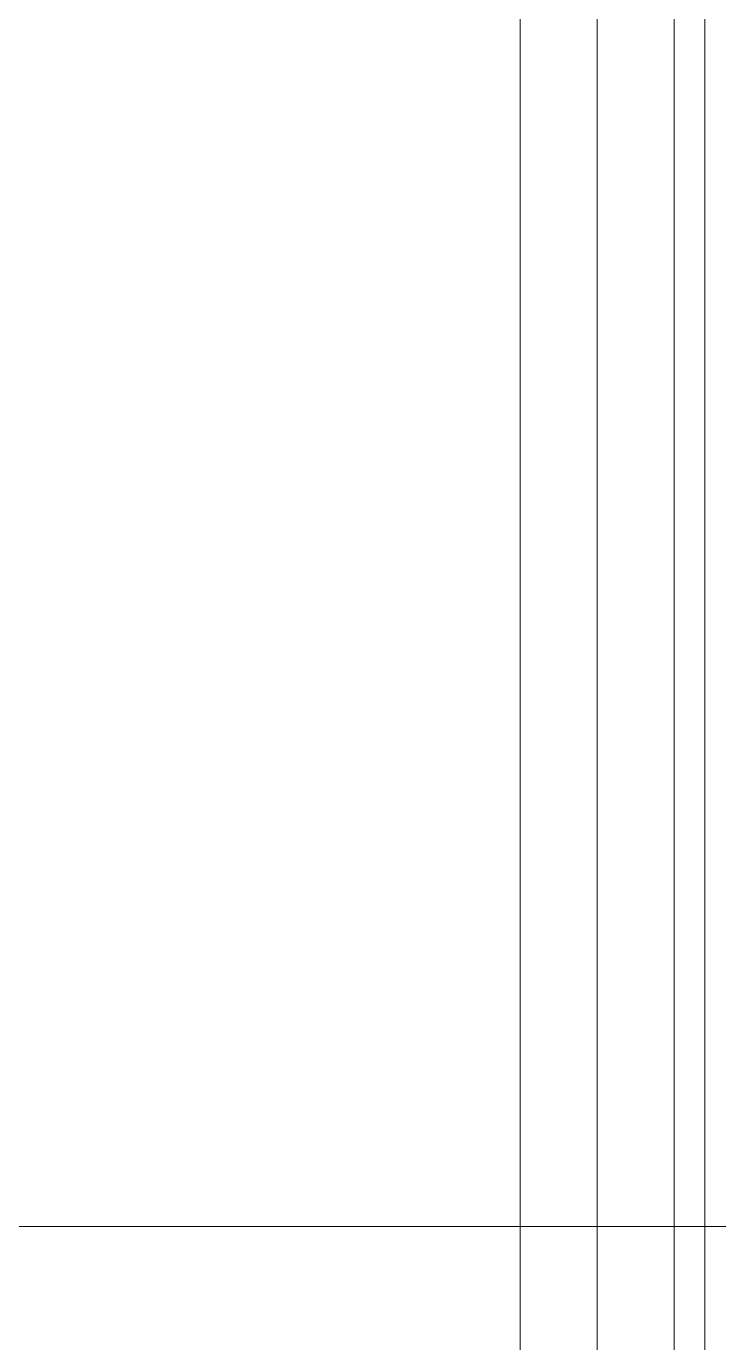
# Model space of a CAD drawing. Header units: millimetres. Extents: x 2828 to 3406, y 849 to 1266.
# Drawn here: x 2946.538 to 2946.988, y 1101.52 to 1102.375 of the extents above; entities that cross this region are included whole.
import ezdxf

# ---------------------------------------------------------------- set-up
doc = ezdxf.new("R2010")
doc.units = ezdxf.units.MM
doc.linetypes.add('DASHED', pattern=[19.05, 12.7, -6.35])
doc.layers.add('EQUIPAMIENTO', color=4, linetype='Continuous', lineweight=15)
doc.layers.add('proyecciones', color=221, linetype='DASHED', lineweight=5)

# ---------------------------------------------------------------- blocks, each defined once
blk = doc.blocks.new('BOLSERO 2')
at = {"layer": 'EQUIPAMIENTO'}
blk.add_line((2946.95879, 1100.98699), (2946.95879, 1103.75698), dxfattribs=at)
at = {"layer": 'EQUIPAMIENTO', "linetype": 'Continuous', "ltscale": 0.02}
for p, q in [((2946.97879, 1101.53673), (2946.97879, 1103.72724)), ((2946.97879, 1101.00699), (2946.97879, 1103.13217))]:
    blk.add_line(p, q, dxfattribs=at)
at = {"layer": 'EQUIPAMIENTO'}
for points in [[(2946.85879, 1103.75698), (2946.85879, 1100.98699), (2946.90879, 1100.98699), (2946.90879, 1103.75698)], [(2946.90879, 1103.75698), (2946.85879, 1103.75698), (2946.85879, 1100.98699), (2946.90879, 1100.98699)], [(2946.85879, 1100.98699), (2946.90879, 1100.98699), (2946.90879, 1103.75698), (2946.85879, 1103.75698)], [(2946.85879, 1100.98699), (2946.90879, 1100.98699), (2946.90879, 1103.75698), (2946.85879, 1103.75698)]]:
    blk.add_lwpolyline(points, close=True, dxfattribs=at)

msp = doc.modelspace()

# ---------------------------------------------------------------- linework, layer by layer
at = {"layer": 'proyecciones', "color": 251, "ltscale": 0.1, "true_color": 0x6b6b6b}
msp.add_line((2936.97735, 1101.59538), (2954.94373, 1101.59538), dxfattribs=at)

# ---------------------------------------------------------------- block references
at = {"layer": 'EQUIPAMIENTO'}
msp.add_blockref('BOLSERO 2', (0, 0), dxfattribs=at)

doc.saveas('drawing.dxf')
